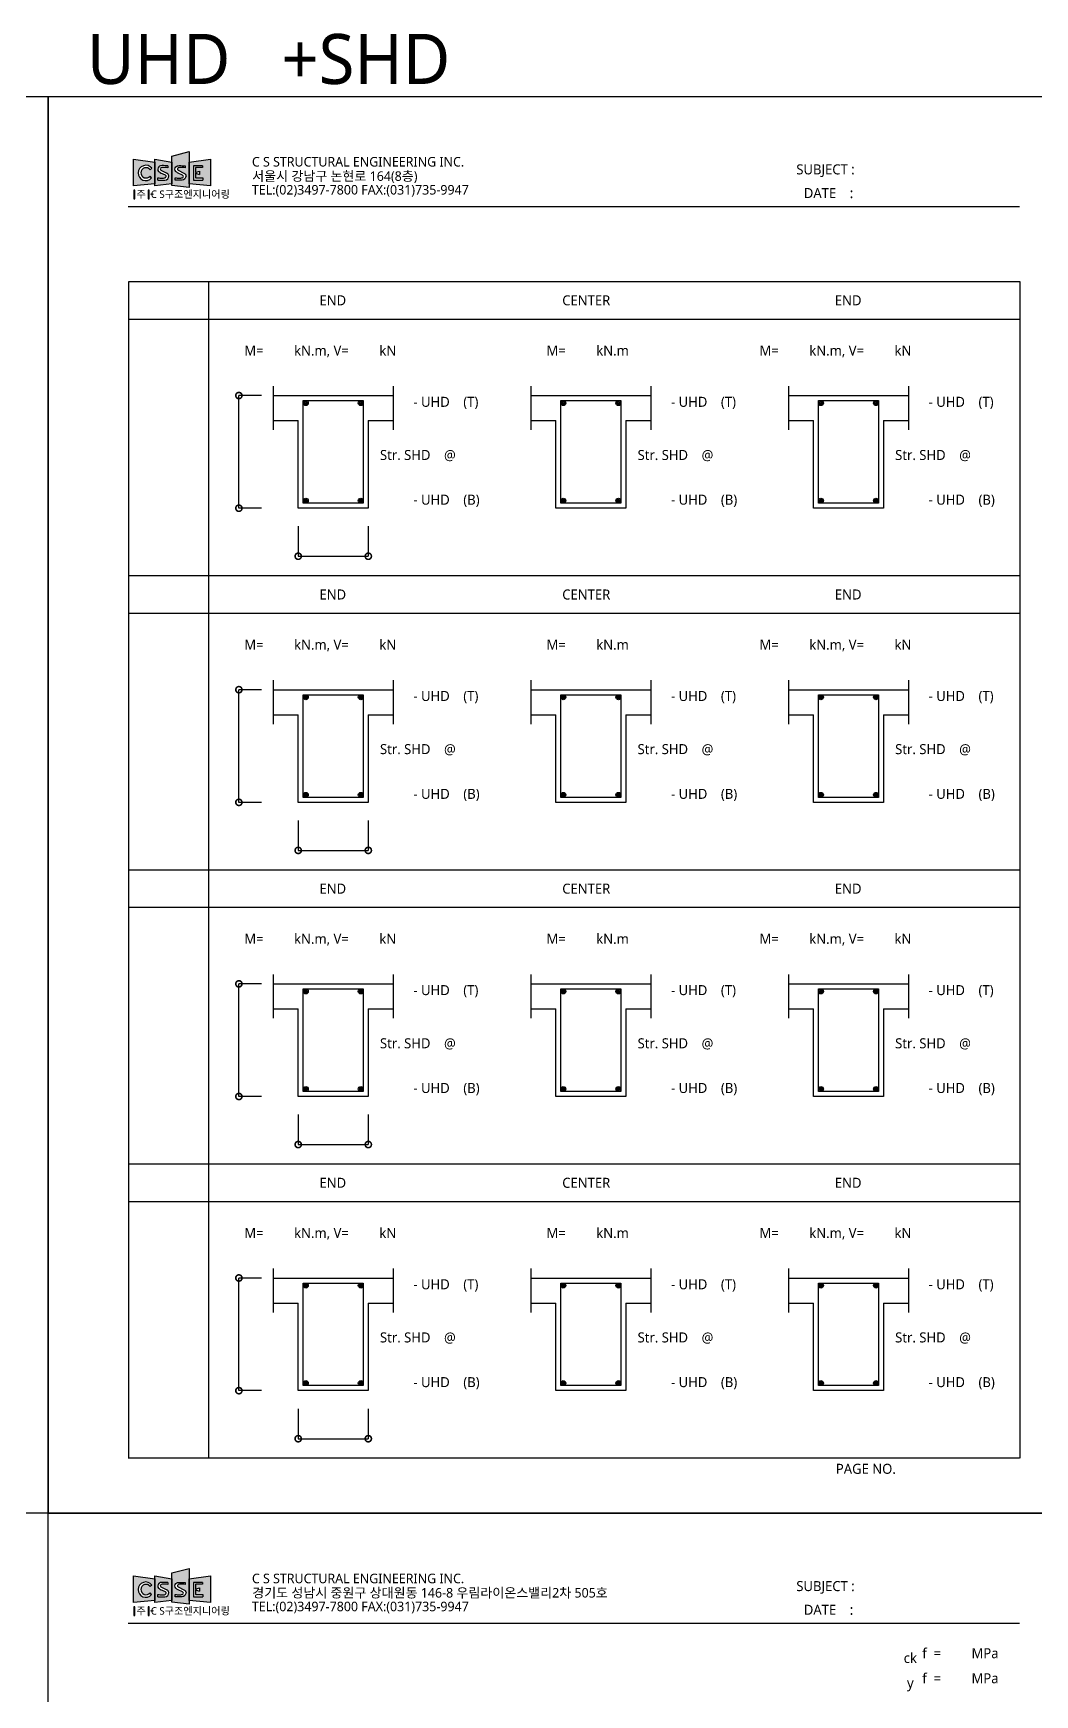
# Model space of a CAD drawing. Extents: x 62919 to 87660, y 70087 to 107139.
# Drawn here: x 66860 to 70861, y 80679 to 87316 of the extents above; entities that cross this region are included whole.
import ezdxf
from ezdxf.enums import TextEntityAlignment as Align

# ---------------------------------------------------------------- set-up
doc = ezdxf.new("R2010")
doc.units = 0
doc.header["$LTSCALE"] = 50
doc.header["$MEASUREMENT"] = 0
doc.header["$PDMODE"] = 3
doc.layers.get('0').update_dxf_attribs({"linetype": 'CONTINUOUS'})
doc.layers.get('DEFPOINTS').update_dxf_attribs({"color": 156, "linetype": 'CONTINUOUS'})
for name, color, linetype in [('2', 2, 'CONTINUOUS'), ('DIM', 7, 'CONTINUOUS'), ('H', 9, 'CONTINUOUS'), ('TEXT', 3, 'CONTINUOUS')]:
    doc.layers.add(name, color=color, linetype=linetype)
doc.styles.add('12', font='malgun.ttf')
doc.styles.get("Standard").update_dxf_attribs({"font": ''})
doc.styles.add('울릉도L', font='malgun.ttf')
doc.styles.get('Standard').set_extended_font_data('Hancom Gothic')
doc.dimstyles.get("Standard").update_dxf_attribs({"dimtxt": 40, "dimasz": 50, "dimexe": 0.18, "dimexo": 0.0625, "dimgap": 20, "dimtad": 1, "dimdec": 0, "dimzin": 0, "dimdsep": 46, "dimtxsty": 'Standard', "dimblk1": 'DOTSMALL', "dimblk2": 'DOTSMALL', "dimsah": 1, "dimcen": 0.09, "dimclrd": 7, "dimclre": 7, "dimclrt": 7, "dimadec": 0, "dimazin": 0, "dimtfac": 1, "dimtdec": 4, "dimtofl": 0, "dimtmove": 0, "dimatfit": 3, "dimldrblk": 'DOTSMALL', "dimfxl": 1, "dimtolj": 1, "dimtzin": 0, "dimarcsym": 0})

# ---------------------------------------------------------------- blocks, each defined once
blk = doc.blocks.new('_DOTSMALL')
at = {"color": 0, "linetype": 'ByBlock', "const_width": 0.5}
blk.add_lwpolyline([(-0.0625, 0, 1), (0.0625, 0, 1)], format="xyb", close=True, dxfattribs=at)
blk = doc.blocks.new('*D3')
at = {"layer": 'DEFPOINTS', "color": 0, "transparency": 16777216}
for p in [(67918.7, 85347.2), (68198.7, 85347.2), (68198.7, 85227.3)]:
    blk.add_point(p, dxfattribs=at)
at = {"layer": 'DIM', "color": 7, "lineweight": -2, "transparency": 16777216}
for p, q in [((67918.7, 85347.1), (67918.7, 85227.1)), ((68198.7, 85347.1), (68198.7, 85227.1)), ((67918.7, 85227.3), (68198.7, 85227.3))]:
    blk.add_line(p, q, dxfattribs=at)
at = {"layer": 'DIM', "color": 7, "lineweight": -2, "transparency": 16777216, "xscale": 50, "yscale": 50, "zscale": 50, "rotation": 180}
blk.add_blockref('_DOTSMALL', (67918.7, 85227.3), dxfattribs=at)
at = {"layer": 'DIM', "color": 7, "lineweight": -2, "transparency": 16777216, "xscale": 50, "yscale": 50, "zscale": 50}
blk.add_blockref('_DOTSMALL', (68198.7, 85227.3), dxfattribs=at)
blk = doc.blocks.new('*D4')
at = {"layer": 'DEFPOINTS', "color": 0, "transparency": 16777216}
for p in [(67681.7, 85869.2), (67771.6, 85869.2), (67771.6, 85419.2)]:
    blk.add_point(p, dxfattribs=at)
at = {"layer": 'DIM', "color": 7, "lineweight": -2, "transparency": 16777216}
for p, q in [((67771.6, 85869.2), (67681.5, 85869.2)), ((67681.7, 85419.2), (67681.7, 85869.2)), ((67771.6, 85419.2), (67681.5, 85419.2))]:
    blk.add_line(p, q, dxfattribs=at)
at = {"layer": 'DIM', "color": 7, "lineweight": -2, "transparency": 16777216, "xscale": 50, "yscale": 50, "zscale": 50}
for p, rotation in [((67681.7, 85869.2), 90), ((67681.7, 85419.2), 270)]:
    blk.add_blockref('_DOTSMALL', p, dxfattribs=dict(at, rotation=rotation))
blk = doc.blocks.new('*D5')
at = {"layer": 'DEFPOINTS', "color": 0, "transparency": 16777216}
for p in [(67681.7, 84694.2), (67771.6, 84694.2), (67771.6, 84244.2)]:
    blk.add_point(p, dxfattribs=at)
at = {"layer": 'DIM', "color": 7, "lineweight": -2, "transparency": 16777216}
for p, q in [((67771.6, 84694.2), (67681.5, 84694.2)), ((67681.7, 84244.2), (67681.7, 84694.2)), ((67771.6, 84244.2), (67681.5, 84244.2))]:
    blk.add_line(p, q, dxfattribs=at)
at = {"layer": 'DIM', "color": 7, "lineweight": -2, "transparency": 16777216, "xscale": 50, "yscale": 50, "zscale": 50}
for p, rotation in [((67681.7, 84694.2), 90), ((67681.7, 84244.2), 270)]:
    blk.add_blockref('_DOTSMALL', p, dxfattribs=dict(at, rotation=rotation))
blk = doc.blocks.new('*D6')
at = {"layer": 'DEFPOINTS', "color": 0, "transparency": 16777216}
for p in [(67918.7, 84172.2), (68198.7, 84172.2), (68198.7, 84052.3)]:
    blk.add_point(p, dxfattribs=at)
at = {"layer": 'DIM', "color": 7, "lineweight": -2, "transparency": 16777216}
for p, q in [((67918.7, 84172.1), (67918.7, 84052.1)), ((68198.7, 84172.1), (68198.7, 84052.1)), ((67918.7, 84052.3), (68198.7, 84052.3))]:
    blk.add_line(p, q, dxfattribs=at)
at = {"layer": 'DIM', "color": 7, "lineweight": -2, "transparency": 16777216, "xscale": 50, "yscale": 50, "zscale": 50, "rotation": 180}
blk.add_blockref('_DOTSMALL', (67918.7, 84052.3), dxfattribs=at)
at = {"layer": 'DIM', "color": 7, "lineweight": -2, "transparency": 16777216, "xscale": 50, "yscale": 50, "zscale": 50}
blk.add_blockref('_DOTSMALL', (68198.7, 84052.3), dxfattribs=at)
blk = doc.blocks.new('*D7')
at = {"layer": 'DEFPOINTS', "color": 0, "transparency": 16777216}
for p in [(67918.7, 82997.2), (68198.7, 82997.2), (68198.7, 82877.3)]:
    blk.add_point(p, dxfattribs=at)
at = {"layer": 'DIM', "color": 7, "lineweight": -2, "transparency": 16777216}
for p, q in [((67918.7, 82997.1), (67918.7, 82877.1)), ((68198.7, 82997.1), (68198.7, 82877.1)), ((67918.7, 82877.3), (68198.7, 82877.3))]:
    blk.add_line(p, q, dxfattribs=at)
at = {"layer": 'DIM', "color": 7, "lineweight": -2, "transparency": 16777216, "xscale": 50, "yscale": 50, "zscale": 50, "rotation": 180}
blk.add_blockref('_DOTSMALL', (67918.7, 82877.3), dxfattribs=at)
at = {"layer": 'DIM', "color": 7, "lineweight": -2, "transparency": 16777216, "xscale": 50, "yscale": 50, "zscale": 50}
blk.add_blockref('_DOTSMALL', (68198.7, 82877.3), dxfattribs=at)
blk = doc.blocks.new('*D8')
at = {"layer": 'DEFPOINTS', "color": 0, "transparency": 16777216}
for p in [(67918.7, 81822.2), (68198.7, 81822.2), (68198.7, 81702.3)]:
    blk.add_point(p, dxfattribs=at)
at = {"layer": 'DIM', "color": 7, "lineweight": -2, "transparency": 16777216}
for p, q in [((67918.7, 81822.1), (67918.7, 81702.1)), ((68198.7, 81822.1), (68198.7, 81702.1)), ((67918.7, 81702.3), (68198.7, 81702.3))]:
    blk.add_line(p, q, dxfattribs=at)
at = {"layer": 'DIM', "color": 7, "lineweight": -2, "transparency": 16777216, "xscale": 50, "yscale": 50, "zscale": 50, "rotation": 180}
blk.add_blockref('_DOTSMALL', (67918.7, 81702.3), dxfattribs=at)
at = {"layer": 'DIM', "color": 7, "lineweight": -2, "transparency": 16777216, "xscale": 50, "yscale": 50, "zscale": 50}
blk.add_blockref('_DOTSMALL', (68198.7, 81702.3), dxfattribs=at)
blk = doc.blocks.new('*D9')
at = {"layer": 'DEFPOINTS', "color": 0, "transparency": 16777216}
for p in [(67681.7, 82344.2), (67771.6, 82344.2), (67771.6, 81894.2)]:
    blk.add_point(p, dxfattribs=at)
at = {"layer": 'DIM', "color": 7, "lineweight": -2, "transparency": 16777216}
for p, q in [((67771.6, 82344.2), (67681.5, 82344.2)), ((67681.7, 81894.2), (67681.7, 82344.2)), ((67771.6, 81894.2), (67681.5, 81894.2))]:
    blk.add_line(p, q, dxfattribs=at)
at = {"layer": 'DIM', "color": 7, "lineweight": -2, "transparency": 16777216, "xscale": 50, "yscale": 50, "zscale": 50}
for p, rotation in [((67681.7, 82344.2), 90), ((67681.7, 81894.2), 270)]:
    blk.add_blockref('_DOTSMALL', p, dxfattribs=dict(at, rotation=rotation))
blk = doc.blocks.new('*D10')
at = {"layer": 'DEFPOINTS', "color": 0, "transparency": 16777216}
for p in [(67681.7, 83519.2), (67771.6, 83519.2), (67771.6, 83069.2)]:
    blk.add_point(p, dxfattribs=at)
at = {"layer": 'DIM', "color": 7, "lineweight": -2, "transparency": 16777216}
for p, q in [((67771.6, 83519.2), (67681.5, 83519.2)), ((67681.7, 83069.2), (67681.7, 83519.2)), ((67771.6, 83069.2), (67681.5, 83069.2))]:
    blk.add_line(p, q, dxfattribs=at)
at = {"layer": 'DIM', "color": 7, "lineweight": -2, "transparency": 16777216, "xscale": 50, "yscale": 50, "zscale": 50}
for p, rotation in [((67681.7, 83519.2), 90), ((67681.7, 83069.2), 270)]:
    blk.add_blockref('_DOTSMALL', p, dxfattribs=dict(at, rotation=rotation))

msp = doc.modelspace()

# ---------------------------------------------------------------- hatches: boundary and pattern name
h = msp.add_hatch(color=256)
h.paths.add_polyline_path([(67345.8, 86800.9), (67261.1, 86814), (67261.1, 86707.3), (67345.8, 86715.2)])
h.paths.add_polyline_path([(67333.7, 86776.9, 2.814949), (67332.5, 86738.5), (67326.6, 86745.9, -2.948244), (67327.2, 86770.9)], flags=16)
h = msp.add_hatch(color=156)
h.paths.add_polyline_path([(67414.3, 86800.9), (67345.8, 86814), (67345.8, 86707.3), (67414.3, 86715.2)])
h.paths.add_polyline_path([(67386.3, 86729.7, 0.375196), (67401.9, 86746.3, 0.23206), (67393.3, 86757.9), (67370, 86769.9, -0.621378), (67371, 86778.5, -0.086582), (67379.8, 86780.2, -0.013881), (67398, 86779.4), (67398, 86786.9, 0.011548), (67375.4, 86787.6, 0.168477), (67362, 86782.9, 0.234186), (67357.5, 86773.9, 0.000003), (67357.5, 86773.9, 0.004726), (67357.5, 86773.6, 0.255382), (67361.1, 86764.4, 0.06014), (67370, 86757.9), (67388.4, 86749, -0.288527), (67391.3, 86744.5, -0.348562), (67387.3, 86738.9, -0.069121), (67374, 86737.8, -0.055516), (67358.1, 86739.2), (67358.1, 86730.1, 0.049399)], flags=16)
h = msp.add_hatch(color=256)
h.paths.add_polyline_path([(67483.1, 86843.4), (67414.3, 86825.7), (67414.3, 86708.2), (67483.1, 86700.3)])
h.paths.add_polyline_path([(67466.5, 86786.9), (67466.5, 86779.4, 0.013881), (67448.2, 86780.2, 0.08874), (67439.2, 86778.4, 0.605403), (67438.5, 86769.9), (67461.8, 86757.9, -0.23219), (67470.4, 86746.3, -0.384597), (67454.3, 86729.7, -0.048404), (67426.6, 86730.1), (67426.6, 86739.2, 0.055516), (67442.5, 86737.8, 0.069121), (67455.8, 86738.9, 0.348562), (67459.8, 86744.5, 0.283388), (67457, 86749), (67438.5, 86757.9, -0.06014), (67429.6, 86764.4, -0.255382), (67425.9, 86773.6, -0.23918), (67430.4, 86782.9, -0.17187), (67444.2, 86787.6, -0.011402)], flags=16)
h = msp.add_hatch(color=156)
h.paths.add_polyline_path([(67568.5, 86707.3), (67568.5, 86814), (67483.1, 86800.9), (67483.1, 86715.2)])
h.paths.add_polyline_path([(67499.8, 86730.2), (67499.8, 86787.4), (67536.3, 86787.4), (67536.3, 86780.4), (67508.6, 86780.4), (67508.6, 86760.6), (67524.8, 86765.5), (67524.8, 86752.6), (67508.6, 86757.6), (67508.6, 86738.5), (67538.3, 86738.5), (67538.3, 86730.2)], flags=16)
h = msp.add_hatch(color=256)
h.paths.add_polyline_path([(67483.1, 81184.3), (67414.3, 81166.6), (67414.3, 81049.1), (67483.1, 81041.3)])
h.paths.add_polyline_path([(67466.5, 81127.9), (67466.5, 81120.3, 0.013881), (67448.2, 81121.1, 0.08874), (67439.2, 81119.3, 0.605403), (67438.5, 81110.9), (67461.8, 81098.9, -0.23219), (67470.4, 81087.2, -0.384597), (67454.3, 81070.6, -0.048404), (67426.6, 81071.1), (67426.6, 81080.2, 0.055516), (67442.5, 81078.8, 0.069121), (67455.8, 81079.9, 0.348562), (67459.8, 81085.5, 0.283388), (67457, 81089.9), (67438.5, 81098.9, -0.06014), (67429.6, 81105.4, -0.255382), (67425.9, 81114.6, -0.23918), (67430.4, 81123.9, -0.17187), (67444.2, 81128.5, -0.011402)], flags=16)
h = msp.add_hatch(color=256)
h.paths.add_polyline_path([(67345.8, 81141.9), (67261.1, 81154.9), (67261.1, 81048.2), (67345.8, 81056.2)])
h.paths.add_polyline_path([(67333.7, 81117.8, 2.814949), (67332.5, 81079.4), (67326.6, 81086.9, -2.948244), (67327.2, 81111.9)], flags=16)
h = msp.add_hatch(color=156)
h.paths.add_polyline_path([(67414.3, 81141.9), (67345.8, 81154.9), (67345.8, 81048.2), (67414.3, 81056.2)])
h.paths.add_polyline_path([(67386.3, 81070.7, 0.375196), (67401.9, 81087.2, 0.23206), (67393.3, 81098.8), (67370, 81110.9, -0.621378), (67371, 81119.4, -0.086582), (67379.8, 81121.1, -0.013881), (67398, 81120.3), (67398, 81127.9, 0.011548), (67375.4, 81128.5, 0.168477), (67362, 81123.9, 0.234186), (67357.5, 81114.8, 0.000003), (67357.5, 81114.8, 0.004726), (67357.5, 81114.6, 0.255382), (67361.1, 81105.4, 0.06014), (67370, 81098.9), (67388.4, 81090, -0.288527), (67391.3, 81085.5, -0.348562), (67387.3, 81079.9, -0.069121), (67374, 81078.8, -0.055516), (67358.1, 81080.2), (67358.1, 81071.1, 0.049399)], flags=16)
h = msp.add_hatch(color=156)
h.paths.add_polyline_path([(67568.5, 81048.2), (67568.5, 81154.9), (67483.1, 81141.9), (67483.1, 81056.2)])
h.paths.add_polyline_path([(67499.8, 81071.2), (67499.8, 81128.4), (67536.3, 81128.4), (67536.3, 81121.3), (67508.6, 81121.3), (67508.6, 81101.5), (67524.8, 81106.5), (67524.8, 81093.6), (67508.6, 81098.5), (67508.6, 81079.4), (67538.3, 81079.4), (67538.3, 81071.2)], flags=16)
at = {"layer": 'TEXT'}
for points in [[(67266.6, 86689.3), (67262.5, 86689.3), (67262.5, 86654.4), (67266.6, 86654.4)], [(67323.8, 86689.3), (67319.6, 86689.3), (67319.6, 86654.4), (67323.8, 86654.4)], [(67266.6, 81030.3), (67262.5, 81030.3), (67262.5, 80995.4), (67266.6, 80995.4)], [(67323.8, 81030.3), (67319.6, 81030.3), (67319.6, 80995.4), (67323.8, 80995.4)]]:
    msp.add_hatch(color=256, dxfattribs=at).paths.add_polyline_path(points)
h = msp.add_hatch(color=256, dxfattribs=at)
edge = h.paths.add_edge_path()
edge.add_arc((67334.5, 86673.7), 2.96, 0, 360)
h = msp.add_hatch(color=256, dxfattribs=at)
edge = h.paths.add_edge_path()
edge.add_arc((67334.5, 81014.7), 2.96, 0, 360)

# ---------------------------------------------------------------- linework, layer by layer
for p, q in [((67333.7, 86776.9), (67327.2, 86770.9)), ((67370, 86769.9), (67393.3, 86757.9)), ((67388.4, 86749), (67370, 86757.9)), ((67398, 86786.9), (67398, 86779.4)), ((67466.5, 86786.9), (67466.5, 86779.4)), ((67536.3, 86787.4), (67499.8, 86787.4)), ((67499.8, 86787.4), (67499.8, 86730.2)), ((67536.3, 86780.4), (67508.6, 86780.4)), ((67508.6, 86780.4), (67508.6, 86760.6)), ((67508.6, 86760.6), (67524.8, 86765.5)), ((67508.6, 86757.6), (67524.8, 86752.6)), ((67508.6, 86757.6), (67508.6, 86738.5)), ((67524.8, 86765.5), (67524.8, 86752.6)), ((67536.3, 86787.4), (67536.3, 86780.4)), ((67332.5, 86738.5), (67326.6, 86745.9)), ((67358.1, 86730.1), (67358.1, 86739.2)), ((67499.8, 86730.2), (67538.3, 86730.2)), ((67508.6, 86738.5), (67538.3, 86738.5)), ((67538.3, 86738.5), (67538.3, 86730.2)), ((67240, 86624), (70800, 86624)), ((67241.4, 86324.9), (70801.4, 86324.9)), ((67241.4, 81624.9), (67241.4, 86324.9)), ((67561.4, 81624.9), (67561.4, 86324.9)), ((70801.4, 86324.9), (70801.4, 81624.9)), ((67241.4, 86174.9), (70801.4, 86174.9)), ((67818.7, 85869.2), (68298.7, 85869.2)), ((68847.8, 85869.2), (69327.8, 85869.2)), ((69877, 85869.2), (70357, 85869.2)), ((67818.7, 85769.2), (67918.7, 85769.2)), ((67918.7, 85419.2), (67918.7, 85769.2)), ((68198.7, 85769.2), (68298.7, 85769.2)), ((68198.7, 85769.2), (68198.7, 85419.2)), ((68847.8, 85769.2), (68947.8, 85769.2)), ((68947.8, 85419.2), (68947.8, 85769.2)), ((69227.8, 85769.2), (69327.8, 85769.2)), ((69227.8, 85769.2), (69227.8, 85419.2)), ((69877, 85769.2), (69977, 85769.2)), ((69977, 85419.2), (69977, 85769.2)), ((70257, 85769.2), (70257, 85419.2)), ((70257, 85769.2), (70357, 85769.2)), ((68198.7, 85419.2), (67918.7, 85419.2)), ((69227.8, 85419.2), (68947.8, 85419.2)), ((70257, 85419.2), (69977, 85419.2)), ((67241.4, 85149.9), (70801.4, 85149.9)), ((67241.4, 84999.9), (70801.4, 84999.9)), ((67818.7, 84694.2), (68298.7, 84694.2)), ((68847.8, 84694.2), (69327.8, 84694.2)), ((69877, 84694.2), (70357, 84694.2)), ((67818.7, 84594.2), (67918.7, 84594.2)), ((67918.7, 84244.2), (67918.7, 84594.2)), ((68198.7, 84594.2), (68298.7, 84594.2)), ((68198.7, 84594.2), (68198.7, 84244.2)), ((68847.8, 84594.2), (68947.8, 84594.2)), ((68947.8, 84244.2), (68947.8, 84594.2)), ((69227.8, 84594.2), (69327.8, 84594.2)), ((69227.8, 84594.2), (69227.8, 84244.2)), ((69877, 84594.2), (69977, 84594.2)), ((69977, 84244.2), (69977, 84594.2)), ((70257, 84594.2), (70257, 84244.2)), ((70257, 84594.2), (70357, 84594.2)), ((68198.7, 84244.2), (67918.7, 84244.2)), ((69227.8, 84244.2), (68947.8, 84244.2)), ((70257, 84244.2), (69977, 84244.2)), ((67241.4, 83974.9), (70801.4, 83974.9)), ((67241.4, 83824.9), (70801.4, 83824.9)), ((67818.7, 83519.2), (68298.7, 83519.2)), ((68847.8, 83519.2), (69327.8, 83519.2)), ((69877, 83519.2), (70357, 83519.2)), ((67818.7, 83419.2), (67918.7, 83419.2)), ((67918.7, 83069.2), (67918.7, 83419.2)), ((68198.7, 83419.2), (68298.7, 83419.2)), ((68198.7, 83419.2), (68198.7, 83069.2)), ((68847.8, 83419.2), (68947.8, 83419.2)), ((68947.8, 83069.2), (68947.8, 83419.2)), ((69227.8, 83419.2), (69327.8, 83419.2)), ((69227.8, 83419.2), (69227.8, 83069.2)), ((69877, 83419.2), (69977, 83419.2)), ((69977, 83069.2), (69977, 83419.2)), ((70257, 83419.2), (70257, 83069.2)), ((70257, 83419.2), (70357, 83419.2)), ((68198.7, 83069.2), (67918.7, 83069.2)), ((69227.8, 83069.2), (68947.8, 83069.2)), ((70257, 83069.2), (69977, 83069.2)), ((67241.4, 82799.9), (70801.4, 82799.9)), ((67241.4, 82649.9), (70801.4, 82649.9)), ((67818.7, 82344.2), (68298.7, 82344.2)), ((68847.8, 82344.2), (69327.8, 82344.2)), ((69877, 82344.2), (70357, 82344.2)), ((67818.7, 82244.2), (67918.7, 82244.2)), ((67918.7, 81894.2), (67918.7, 82244.2)), ((68198.7, 82244.2), (68198.7, 81894.2)), ((68198.7, 82244.2), (68298.7, 82244.2)), ((68847.8, 82244.2), (68947.8, 82244.2)), ((68947.8, 81894.2), (68947.8, 82244.2)), ((69227.8, 82244.2), (69327.8, 82244.2)), ((69227.8, 82244.2), (69227.8, 81894.2)), ((69877, 82244.2), (69977, 82244.2)), ((69977, 81894.2), (69977, 82244.2)), ((70257, 82244.2), (70257, 81894.2)), ((70257, 82244.2), (70357, 82244.2)), ((68198.7, 81894.2), (67918.7, 81894.2)), ((69227.8, 81894.2), (68947.8, 81894.2)), ((70257, 81894.2), (69977, 81894.2)), ((70800, 81624), (67240, 81624)), ((67333.7, 81117.8), (67327.2, 81111.9)), ((67370, 81110.9), (67393.3, 81098.8)), ((67398, 81127.9), (67398, 81120.3)), ((67466.5, 81127.9), (67466.5, 81120.3)), ((67536.3, 81128.4), (67499.8, 81128.4)), ((67499.8, 81128.4), (67499.8, 81071.2)), ((67536.3, 81121.3), (67508.6, 81121.3)), ((67508.6, 81121.3), (67508.6, 81101.5)), ((67508.6, 81101.5), (67524.8, 81106.5)), ((67524.8, 81106.5), (67524.8, 81093.6)), ((67536.3, 81128.4), (67536.3, 81121.3)), ((67332.5, 81079.4), (67326.6, 81086.9)), ((67358.1, 81071.1), (67358.1, 81080.2)), ((67388.4, 81090), (67370, 81098.9)), ((67499.8, 81071.2), (67538.3, 81071.2)), ((67508.6, 81098.5), (67524.8, 81093.6)), ((67508.6, 81098.5), (67508.6, 81079.4)), ((67508.6, 81079.4), (67538.3, 81079.4)), ((67538.3, 81079.4), (67538.3, 81071.2)), ((67240, 80964.9), (70800, 80964.9))]:
    msp.add_line(p, q)
for points in [[(67261.1, 86707.3), (67261.1, 86814), (67345.8, 86800.9), (67345.8, 86715.2)], [(67345.8, 86707.3), (67345.8, 86814), (67414.3, 86800.9), (67414.3, 86715.2)], [(67414.3, 86708.2), (67414.3, 86825.7), (67483.1, 86843.4), (67483.1, 86700.3)], [(67483.1, 86715.2), (67483.1, 86800.9), (67568.5, 86814), (67568.5, 86707.3)], [(67414.3, 81049.1), (67414.3, 81166.6), (67483.1, 81184.3), (67483.1, 81041.3)], [(67261.1, 81048.2), (67261.1, 81154.9), (67345.8, 81141.9), (67345.8, 81056.2)], [(67345.8, 81048.2), (67345.8, 81154.9), (67414.3, 81141.9), (67414.3, 81056.2)], [(67483.1, 81056.2), (67483.1, 81141.9), (67568.5, 81154.9), (67568.5, 81048.2)]]:
    msp.add_lwpolyline(points, close=True)
for points in [[(67466.5, 86779.4, 0.013881), (67448.2, 86780.2, 0.086582), (67439.5, 86778.5, 0.621378), (67438.5, 86769.9), (67461.8, 86757.9, -0.23206), (67470.4, 86746.3, -0.375196), (67454.8, 86729.7, -0.049399), (67426.6, 86730.1), (67426.6, 86739.2, 0.055516), (67442.5, 86737.8, 0.069121), (67455.8, 86738.9, 0.348562), (67459.8, 86744.5, 0.288527), (67456.9, 86749), (67438.5, 86757.9, -0.06014), (67429.6, 86764.4, -0.255382), (67425.9, 86773.6, -0.23918), (67430.4, 86782.9, -0.168477), (67443.9, 86787.6, -0.011548), (67466.5, 86786.9)], [(67466.5, 81120.3, 0.013881), (67448.2, 81121.1, 0.086582), (67439.5, 81119.4, 0.621378), (67438.5, 81110.9), (67461.8, 81098.8, -0.23206), (67470.4, 81087.2, -0.375196), (67454.8, 81070.7, -0.049399), (67426.6, 81071.1), (67426.6, 81080.2, 0.055516), (67442.5, 81078.8, 0.069121), (67455.8, 81079.9, 0.348562), (67459.8, 81085.5, 0.288527), (67456.9, 81090), (67438.5, 81098.9, -0.06014), (67429.6, 81105.4, -0.255382), (67425.9, 81114.6, -0.23918), (67430.4, 81123.9, -0.168477), (67443.9, 81128.5, -0.011548), (67466.5, 81127.9)]]:
    msp.add_lwpolyline(points, format="xyb")
for centre, radius in [((67948.7, 85839.2), 10), ((67948.7, 85839.2), 7), ((67948.7, 85839.2), 4), ((67948.7, 85839.2), 1), ((68168.7, 85839.2), 10), ((68168.7, 85839.2), 7), ((68168.7, 85839.2), 4), ((68168.7, 85839.2), 1), ((68977.8, 85839.2), 10), ((68977.8, 85839.2), 7), ((68977.8, 85839.2), 4), ((68977.8, 85839.2), 1), ((69197.8, 85839.2), 10), ((69197.8, 85839.2), 7), ((69197.8, 85839.2), 4), ((69197.8, 85839.2), 1), ((70007, 85839.2), 10), ((70007, 85839.2), 7), ((70007, 85839.2), 4), ((70007, 85839.2), 1), ((70227, 85839.2), 10), ((70227, 85839.2), 7), ((70227, 85839.2), 4), ((70227, 85839.2), 1), ((67948.7, 85449.2), 10), ((67948.7, 85449.2), 7), ((67948.7, 85449.2), 4), ((67948.7, 85449.2), 1), ((68168.7, 85449.2), 10), ((68168.7, 85449.2), 7), ((68168.7, 85449.2), 4), ((68168.7, 85449.2), 1), ((68977.8, 85449.2), 10), ((68977.8, 85449.2), 7), ((68977.8, 85449.2), 4), ((68977.8, 85449.2), 1), ((69197.8, 85449.2), 10), ((69197.8, 85449.2), 7), ((69197.8, 85449.2), 4), ((69197.8, 85449.2), 1), ((70007, 85449.2), 10), ((70007, 85449.2), 7), ((70007, 85449.2), 4), ((70007, 85449.2), 1), ((70227, 85449.2), 10), ((70227, 85449.2), 7), ((70227, 85449.2), 4), ((70227, 85449.2), 1), ((67948.7, 84664.2), 10), ((67948.7, 84664.2), 7), ((67948.7, 84664.2), 4), ((67948.7, 84664.2), 1), ((68168.7, 84664.2), 10), ((68168.7, 84664.2), 7), ((68168.7, 84664.2), 4), ((68168.7, 84664.2), 1), ((68977.8, 84664.2), 10), ((68977.8, 84664.2), 7), ((68977.8, 84664.2), 4), ((68977.8, 84664.2), 1), ((69197.8, 84664.2), 10), ((69197.8, 84664.2), 7), ((69197.8, 84664.2), 4), ((69197.8, 84664.2), 1), ((70007, 84664.2), 10), ((70007, 84664.2), 7), ((70007, 84664.2), 4), ((70007, 84664.2), 1), ((70227, 84664.2), 10), ((70227, 84664.2), 7), ((70227, 84664.2), 4), ((70227, 84664.2), 1), ((67948.7, 84274.2), 10), ((67948.7, 84274.2), 7), ((67948.7, 84274.2), 4), ((67948.7, 84274.2), 1), ((68168.7, 84274.2), 10), ((68168.7, 84274.2), 7), ((68168.7, 84274.2), 4), ((68168.7, 84274.2), 1), ((68977.8, 84274.2), 10), ((68977.8, 84274.2), 7), ((68977.8, 84274.2), 4), ((68977.8, 84274.2), 1), ((69197.8, 84274.2), 10), ((69197.8, 84274.2), 7), ((69197.8, 84274.2), 4), ((69197.8, 84274.2), 1), ((70007, 84274.2), 10), ((70007, 84274.2), 7), ((70007, 84274.2), 4), ((70007, 84274.2), 1), ((70227, 84274.2), 10), ((70227, 84274.2), 7), ((70227, 84274.2), 4), ((70227, 84274.2), 1), ((67948.7, 83489.2), 10), ((67948.7, 83489.2), 7), ((68168.7, 83489.2), 10), ((68168.7, 83489.2), 7), ((68977.8, 83489.2), 10), ((68977.8, 83489.2), 7), ((69197.8, 83489.2), 10), ((69197.8, 83489.2), 7), ((70007, 83489.2), 10), ((70007, 83489.2), 7), ((70227, 83489.2), 10), ((70227, 83489.2), 7), ((67948.7, 83489.2), 4), ((67948.7, 83489.2), 1), ((68168.7, 83489.2), 4), ((68168.7, 83489.2), 1), ((68977.8, 83489.2), 4), ((68977.8, 83489.2), 1), ((69197.8, 83489.2), 4), ((69197.8, 83489.2), 1), ((70007, 83489.2), 4), ((70007, 83489.2), 1), ((70227, 83489.2), 4), ((70227, 83489.2), 1), ((67948.7, 83099.2), 10), ((67948.7, 83099.2), 7), ((67948.7, 83099.2), 4), ((67948.7, 83099.2), 1), ((68168.7, 83099.2), 10), ((68168.7, 83099.2), 7), ((68168.7, 83099.2), 4), ((68168.7, 83099.2), 1), ((68977.8, 83099.2), 10), ((68977.8, 83099.2), 7), ((68977.8, 83099.2), 4), ((68977.8, 83099.2), 1), ((69197.8, 83099.2), 10), ((69197.8, 83099.2), 7), ((69197.8, 83099.2), 4), ((69197.8, 83099.2), 1), ((70007, 83099.2), 10), ((70007, 83099.2), 7), ((70007, 83099.2), 4), ((70007, 83099.2), 1), ((70227, 83099.2), 10), ((70227, 83099.2), 7), ((70227, 83099.2), 4), ((70227, 83099.2), 1), ((67948.7, 82314.2), 10), ((67948.7, 82314.2), 7), ((67948.7, 82314.2), 4), ((67948.7, 82314.2), 1), ((68168.7, 82314.2), 10), ((68168.7, 82314.2), 7), ((68168.7, 82314.2), 4), ((68168.7, 82314.2), 1), ((68977.8, 82314.2), 10), ((68977.8, 82314.2), 7), ((68977.8, 82314.2), 4), ((68977.8, 82314.2), 1), ((69197.8, 82314.2), 10), ((69197.8, 82314.2), 7), ((69197.8, 82314.2), 4), ((69197.8, 82314.2), 1), ((70007, 82314.2), 10), ((70007, 82314.2), 7), ((70007, 82314.2), 4), ((70007, 82314.2), 1), ((70227, 82314.2), 10), ((70227, 82314.2), 7), ((70227, 82314.2), 4), ((70227, 82314.2), 1), ((67948.7, 81924.2), 10), ((67948.7, 81924.2), 7), ((67948.7, 81924.2), 4), ((67948.7, 81924.2), 1), ((68168.7, 81924.2), 10), ((68168.7, 81924.2), 7), ((68168.7, 81924.2), 4), ((68168.7, 81924.2), 1), ((68977.8, 81924.2), 10), ((68977.8, 81924.2), 7), ((68977.8, 81924.2), 4), ((68977.8, 81924.2), 1), ((69197.8, 81924.2), 10), ((69197.8, 81924.2), 7), ((69197.8, 81924.2), 4), ((69197.8, 81924.2), 1), ((70007, 81924.2), 10), ((70007, 81924.2), 7), ((70007, 81924.2), 4), ((70007, 81924.2), 1), ((70227, 81924.2), 10), ((70227, 81924.2), 7), ((70227, 81924.2), 4), ((70227, 81924.2), 1)]:
    msp.add_circle(centre, radius)
for centre, radius, start, end in [((67309.5, 86758.4), 30.5, 37.29937, 319.06981), ((67310.6, 86758.8), 20.6, 36.03537, 321.09072), ((67367.7, 86772.4), 10.3, 172.99426, 230.29875), ((67368.9, 86773.9), 11.4, 127.2778, 181.08309), ((67392.6, 86798.1), 46.1, 226.83244, 240.59882), ((67375.4, 86765.9), 21.7, 90, 128.25279), ((67372.6, 86773.9), 4.81, 109.81981, 237.24337), ((67380.3, 86754.1), 26, 91.11075, 110.90444), ((67372.3, 86297.3), 490.3, 86.99244, 89.63885), ((67374.7, 86451), 329.3, 85.93764, 89.11884), ((67386.3, 86744.5), 5, 0.42605, 64.80323), ((67385.8, 86743.3), 16.4, 10.46046, 62.71974), ((67372.4, 86809.8), 72, 258.60252, 271.31276), ((67374.3, 86872.4), 143.2, 263.51605, 274.82835), ((67376.7, 86786.2), 48.4, 266.76758, 282.58386), ((67384.6, 86746.9), 17.3, 275.65598, 357.91951), ((67385.8, 86744.3), 5.56, 285.94915, 2.8156), ((67309.5, 81099.4), 30.5, 37.29937, 319.06981), ((67310.6, 81099.8), 20.6, 36.03537, 321.09072), ((67367.7, 81113.3), 10.3, 172.99426, 230.29875), ((67368.9, 81114.8), 11.4, 127.2778, 181.08309), ((67392.6, 81139), 46.1, 226.83244, 240.59882), ((67375.4, 81106.8), 21.7, 90, 128.25279), ((67372.6, 81114.9), 4.81, 109.81981, 237.24337), ((67380.3, 81095.1), 26, 91.11075, 110.90444), ((67372.3, 80638.2), 490.3, 86.99244, 89.63885), ((67374.7, 80791.9), 329.3, 85.93764, 89.11884), ((67372.4, 81150.8), 72, 258.60252, 271.31276), ((67374.3, 81213.3), 143.2, 263.51605, 274.82835), ((67376.7, 81127.1), 48.4, 266.76758, 282.58386), ((67384.6, 81087.9), 17.3, 275.65598, 357.91951), ((67385.8, 81085.2), 5.56, 285.94915, 2.8156), ((67386.3, 81085.5), 5, 0.42605, 64.80323), ((67385.8, 81084.3), 16.4, 10.46046, 62.71974)]:
    msp.add_arc(centre, radius, start, end)
at = {"layer": '2'}
for points in [[(67938.7, 85849.2), (68178.7, 85849.2), (68178.7, 85439.2), (67938.7, 85439.2)], [(68967.8, 85849.2), (69207.8, 85849.2), (69207.8, 85439.2), (68967.8, 85439.2)], [(69997, 85849.2), (70237, 85849.2), (70237, 85439.2), (69997, 85439.2)], [(67938.7, 84674.2), (68178.7, 84674.2), (68178.7, 84264.2), (67938.7, 84264.2)], [(68967.8, 84674.2), (69207.8, 84674.2), (69207.8, 84264.2), (68967.8, 84264.2)], [(69997, 84674.2), (70237, 84674.2), (70237, 84264.2), (69997, 84264.2)], [(67938.7, 83499.2), (68178.7, 83499.2), (68178.7, 83089.2), (67938.7, 83089.2)], [(68967.8, 83499.2), (69207.8, 83499.2), (69207.8, 83089.2), (68967.8, 83089.2)], [(69997, 83499.2), (70237, 83499.2), (70237, 83089.2), (69997, 83089.2)], [(67938.7, 82324.2), (68178.7, 82324.2), (68178.7, 81914.2), (67938.7, 81914.2)], [(68967.8, 82324.2), (69207.8, 82324.2), (69207.8, 81914.2), (68967.8, 81914.2)], [(69997, 82324.2), (70237, 82324.2), (70237, 81914.2), (69997, 81914.2)]]:
    msp.add_lwpolyline(points, close=True, dxfattribs=at)
at = {"layer": 'DEFPOINTS'}
for points in [[(62918.7, 87064), (66920, 87064), (66920, 81404.9), (62918.7, 81404.9)], [(66920, 87064), (70921.4, 87064), (70921.4, 81404.9), (66920, 81404.9)], [(66920, 81404.9), (70921.4, 81404.9), (70921.4, 75745.9), (66920, 75745.9)]]:
    msp.add_lwpolyline(points, close=True, dxfattribs=at)
at = {"layer": 'H'}
for p, q in [((67818.7, 85906.7), (67818.7, 85731.7)), ((68298.7, 85906.7), (68298.7, 85731.7)), ((68847.8, 85906.7), (68847.8, 85731.7)), ((69327.8, 85906.7), (69327.8, 85731.7)), ((69877, 85906.7), (69877, 85731.7)), ((70357, 85906.7), (70357, 85731.7)), ((67818.7, 84731.7), (67818.7, 84556.7)), ((68298.7, 84731.7), (68298.7, 84556.7)), ((68847.8, 84731.7), (68847.8, 84556.7)), ((69327.8, 84731.7), (69327.8, 84556.7)), ((69877, 84731.7), (69877, 84556.7)), ((70357, 84731.7), (70357, 84556.7)), ((67818.7, 83556.7), (67818.7, 83381.7)), ((68298.7, 83556.7), (68298.7, 83381.7)), ((68847.8, 83556.7), (68847.8, 83381.7)), ((69327.8, 83556.7), (69327.8, 83381.7)), ((69877, 83556.7), (69877, 83381.7)), ((70357, 83556.7), (70357, 83381.7)), ((67818.7, 82381.7), (67818.7, 82206.7)), ((68298.7, 82381.7), (68298.7, 82206.7)), ((68847.8, 82381.7), (68847.8, 82206.7)), ((69327.8, 82381.7), (69327.8, 82206.7)), ((69877, 82381.7), (69877, 82206.7)), ((70357, 82381.7), (70357, 82206.7))]:
    msp.add_line(p, q, dxfattribs=at)
at = {"layer": 'TEXT'}
for points in [[(67266.6, 86689.3), (67262.5, 86689.3), (67262.5, 86654.4), (67266.6, 86654.4)], [(67323.8, 86689.3), (67319.6, 86689.3), (67319.6, 86654.4), (67323.8, 86654.4)], [(67266.6, 81030.3), (67262.5, 81030.3), (67262.5, 80995.4), (67266.6, 80995.4)], [(67323.8, 81030.3), (67319.6, 81030.3), (67319.6, 80995.4), (67323.8, 80995.4)]]:
    msp.add_lwpolyline(points, close=True, dxfattribs=at)
for centre in [(67334.5, 86673.7), (67334.5, 81014.7)]:
    msp.add_circle(centre, 2.96, dxfattribs=at)

# ---------------------------------------------------------------- texts
for s, height, style, p in [('UHD   +SHD   ', 200, '울릉도L', (67074.5, 87113.7)), ('C S STRUCTURAL ENGINEERING INC.', 38.108, '12', (67733.8, 86784.1)), ('서울시 강남구 논현로 164(8층)', 38.108, '12', (67735, 86726.8)), ('SUBJECT : ', 40, '12', (69908.7, 86752.6)), ('주  C S구조엔지니어링', 29.633, '12', (67272.4, 86658.7)), ('TEL:(02)3497-7800 FAX:(031)735-9947', 38.108, '12', (67733.6, 86672.2)), ('   DATE    : ', 40, '12', (69898.1, 86658)), ('END', 40, '12', (68003.5, 86229.5)), ('CENTER', 40, '12', (68973.6, 86229.5)), ('END', 40, '12', (70062.7, 86229.5)), ('M=         kN.m, V=         kN', 40, '12', (67703.3, 86029.1)), ('M=         kN.m', 40, '12', (68910.5, 86029.1)), ('M=         kN.m, V=         kN', 40, '12', (69761.5, 86029.1)), (' - UHD    (T)', 40, '12', (68365.5, 85824.1)), (' - UHD    (T)', 40, '12', (69394.7, 85824.1)), (' - UHD    (T)', 40, '12', (70423.8, 85824.1)), ('Str. SHD    @', 40, '12', (68245.4, 85611.8)), ('Str. SHD    @', 40, '12', (69274.5, 85611.8)), ('Str. SHD    @', 40, '12', (70303.6, 85611.8)), (' - UHD    (B)', 40, '12', (68365.5, 85433.2)), (' - UHD    (B)', 40, '12', (69394.7, 85433.2)), (' - UHD    (B)', 40, '12', (70423.8, 85433.2)), ('END', 40, '12', (68003.5, 85054.5)), ('CENTER', 40, '12', (68973.6, 85054.5)), ('END', 40, '12', (70062.7, 85054.5)), ('M=         kN.m, V=         kN', 40, '12', (67703.3, 84854.1)), ('M=         kN.m', 40, '12', (68910.5, 84854.1)), ('M=         kN.m, V=         kN', 40, '12', (69761.5, 84854.1)), (' - UHD    (T)', 40, '12', (68365.5, 84649.1)), (' - UHD    (T)', 40, '12', (69394.7, 84649.1)), (' - UHD    (T)', 40, '12', (70423.8, 84649.1)), ('Str. SHD    @', 40, '12', (68245.4, 84436.8)), ('Str. SHD    @', 40, '12', (69274.5, 84436.8)), ('Str. SHD    @', 40, '12', (70303.6, 84436.8)), (' - UHD    (B)', 40, '12', (68365.5, 84258.2)), (' - UHD    (B)', 40, '12', (69394.7, 84258.2)), (' - UHD    (B)', 40, '12', (70423.8, 84258.2)), ('END', 40, '12', (68003.5, 83879.5)), ('CENTER', 40, '12', (68973.6, 83879.5)), ('END', 40, '12', (70062.7, 83879.5)), ('M=         kN.m, V=         kN', 40, '12', (67703.3, 83679.1)), ('M=         kN.m', 40, '12', (68910.5, 83679.1)), ('M=         kN.m, V=         kN', 40, '12', (69761.5, 83679.1)), (' - UHD    (T)', 40, '12', (68365.5, 83474.1)), (' - UHD    (T)', 40, '12', (69394.7, 83474.1)), (' - UHD    (T)', 40, '12', (70423.8, 83474.1)), ('Str. SHD    @', 40, '12', (68245.4, 83261.8)), ('Str. SHD    @', 40, '12', (69274.5, 83261.8)), ('Str. SHD    @', 40, '12', (70303.6, 83261.8)), (' - UHD    (B)', 40, '12', (68365.5, 83083.2)), (' - UHD    (B)', 40, '12', (69394.7, 83083.2)), (' - UHD    (B)', 40, '12', (70423.8, 83083.2)), ('END', 40, '12', (68003.5, 82704.5)), ('CENTER', 40, '12', (68973.6, 82704.5)), ('END', 40, '12', (70062.7, 82704.5)), ('M=         kN.m, V=         kN', 40, '12', (67703.3, 82504.1)), ('M=         kN.m', 40, '12', (68910.5, 82504.1)), ('M=         kN.m, V=         kN', 40, '12', (69761.5, 82504.1)), (' - UHD    (T)', 40, '12', (68365.5, 82299.1)), (' - UHD    (T)', 40, '12', (69394.7, 82299.1)), (' - UHD    (T)', 40, '12', (70423.8, 82299.1)), ('Str. SHD    @', 40, '12', (68245.4, 82086.8)), ('Str. SHD    @', 40, '12', (69274.5, 82086.8)), ('Str. SHD    @', 40, '12', (70303.6, 82086.8)), (' - UHD    (B)', 40, '12', (68365.5, 81908.2)), (' - UHD    (B)', 40, '12', (69394.7, 81908.2)), (' - UHD    (B)', 40, '12', (70423.8, 81908.2)), ('PAGE NO.', 40, '12', (70066.8, 81562)), ('C S STRUCTURAL ENGINEERING INC.', 38.108, '12', (67733.8, 81125)), ('경기도 성남시 중원구 상대원동 146-8 우림라이온스밸리2차 505호', 38.108, '12', (67735, 81067.8)), ('SUBJECT : ', 40, '12', (69908.7, 81093.5)), ('TEL:(02)3497-7800 FAX:(031)735-9947', 38.108, '12', (67733.6, 81013.1)), ('   DATE    : ', 40, '12', (69898.1, 80999)), ('주  C S구조엔지니어링', 29.633, '12', (67272.4, 80999.6))]:
    msp.add_text(s, height=height, dxfattribs=dict(at, style=style)).set_placement(p)
at = {"layer": 'TEXT', "style": '12'}
for s, p in [('ck', (70364.2, 80826.4)), ('f  =         MPa', (70564.3, 80845.5)), ('y', (70364.2, 80726.4)), ('f  =         MPa', (70564.3, 80745.5))]:
    msp.add_text(s, height=40, dxfattribs=at).set_placement(p, align=Align.MIDDLE_CENTER)

# ---------------------------------------------------------------- dimensions: what is measured, and where the dimension line sits
at = {"layer": 'DIM'}
for base, p1, p2, picture, middle in [((67681.7, 85869.2), (67771.6, 85419.2), (67771.6, 85869.2), '*D4', (67681.7, 85644.2)), ((67681.7, 84694.2), (67771.6, 84244.2), (67771.6, 84694.2), '*D5', (67681.7, 84469.2)), ((67681.7, 83519.2), (67771.6, 83069.2), (67771.6, 83519.2), '*D10', (67681.7, 83294.2)), ((67681.7, 82344.2), (67771.6, 81894.2), (67771.6, 82344.2), '*D9', (67681.7, 82119.2))]:
    dim = msp.add_linear_dim(base=base, p1=p1, p2=p2, angle=90, text=' ', dimstyle='Standard', dxfattribs=at)
    dim.commit()
    dim.dimension.update_dxf_attribs({"geometry": picture, "text_midpoint": middle})
for base, p1, p2, picture, middle in [((68198.7, 85227.3), (67918.7, 85347.2), (68198.7, 85347.2), '*D3', (68058.7, 85227.3)), ((68198.7, 84052.3), (67918.7, 84172.2), (68198.7, 84172.2), '*D6', (68058.7, 84052.3)), ((68198.7, 82877.3), (67918.7, 82997.2), (68198.7, 82997.2), '*D7', (68058.7, 82877.3)), ((68198.7, 81702.3), (67918.7, 81822.2), (68198.7, 81822.2), '*D8', (68058.7, 81702.3))]:
    dim = msp.add_linear_dim(base=base, p1=p1, p2=p2, text=' ', dimstyle='Standard', dxfattribs=at)
    dim.commit()
    dim.dimension.update_dxf_attribs({"geometry": picture, "text_midpoint": middle})

doc.saveas('drawing.dxf')
